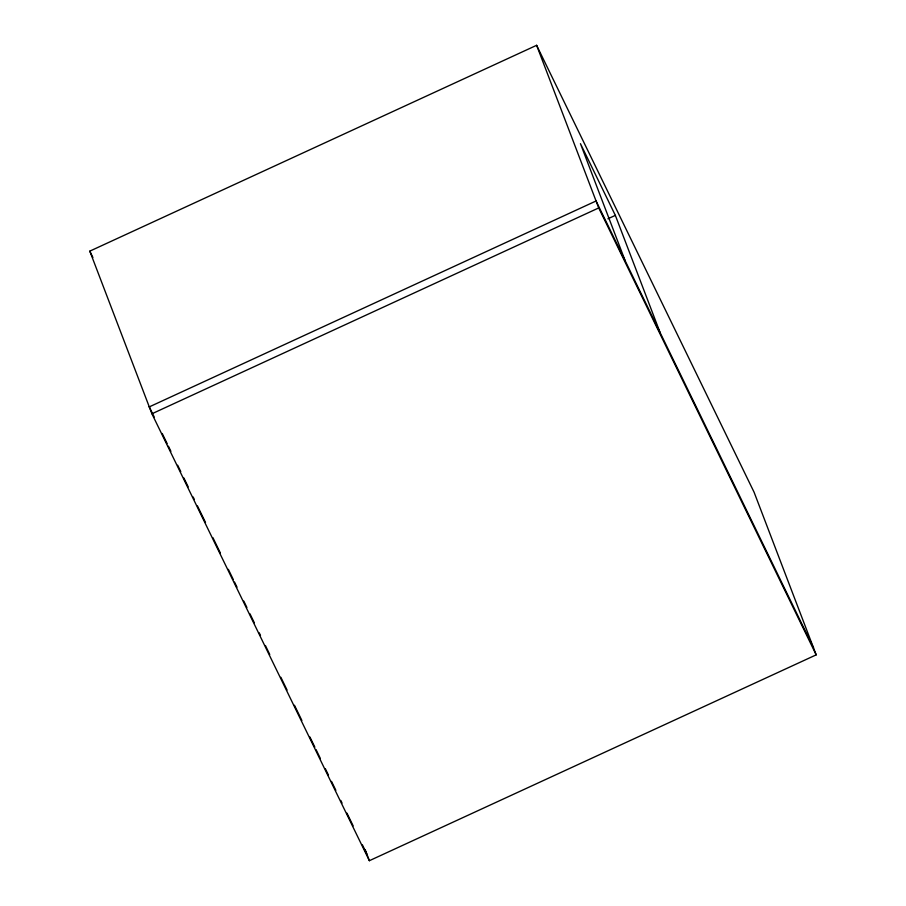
<?xml version="1.0" encoding="UTF-8"?>
<svg xmlns="http://www.w3.org/2000/svg" width="906" height="906" viewBox="0 0 906 906"><rect width="100%" height="100%" fill="white"/><g stroke="black" fill="none" stroke-linecap="round" stroke-linejoin="round"><path stroke-width="1.36" d="M89.807 251.143L536.624 45.3L754.086 492.218L816.193 654.857L369.376 860.7L151.914 413.782L89.807 251.143L92.899 257.497M149.275 406.885L596.069 200.985L813.565 647.96M151.914 413.782L598.719 207.938L536.624 45.3M607.903 218.799L615.344 215.368L580.452 143.669L625.208 260.86M598.719 207.938L816.193 654.857M149.252 406.828L154.224 417.043M162.231 433.487L167.168 443.646M168.414 446.182L170.906 451.324M177.678 465.231L180.77 471.584M183.85 477.926L188.199 486.873M193.125 496.975L194.36 499.512M197.463 505.922L205.503 522.422M212.91 537.654L220.328 552.898M228.335 569.342L233.306 579.557M234.518 582.037L237.01 587.179M243.782 601.086L246.896 607.496M249.954 613.781L254.303 622.728M259.229 632.83L260.486 635.423M265.401 645.525L269.75 654.472M280.849 677.269L287.055 690.021M294.461 705.253L301.879 720.497M309.886 736.94L314.846 747.156M316.069 749.636L320.407 758.582M325.333 768.684L328.448 775.083M331.505 781.38L335.854 790.326M340.781 800.428L342.038 803.022M346.953 813.124L353.159 825.876M362.4 844.856L366.749 853.803M615.344 215.368L660.089 332.559M365.22 849.794L369.376 860.7"/></g></svg>
